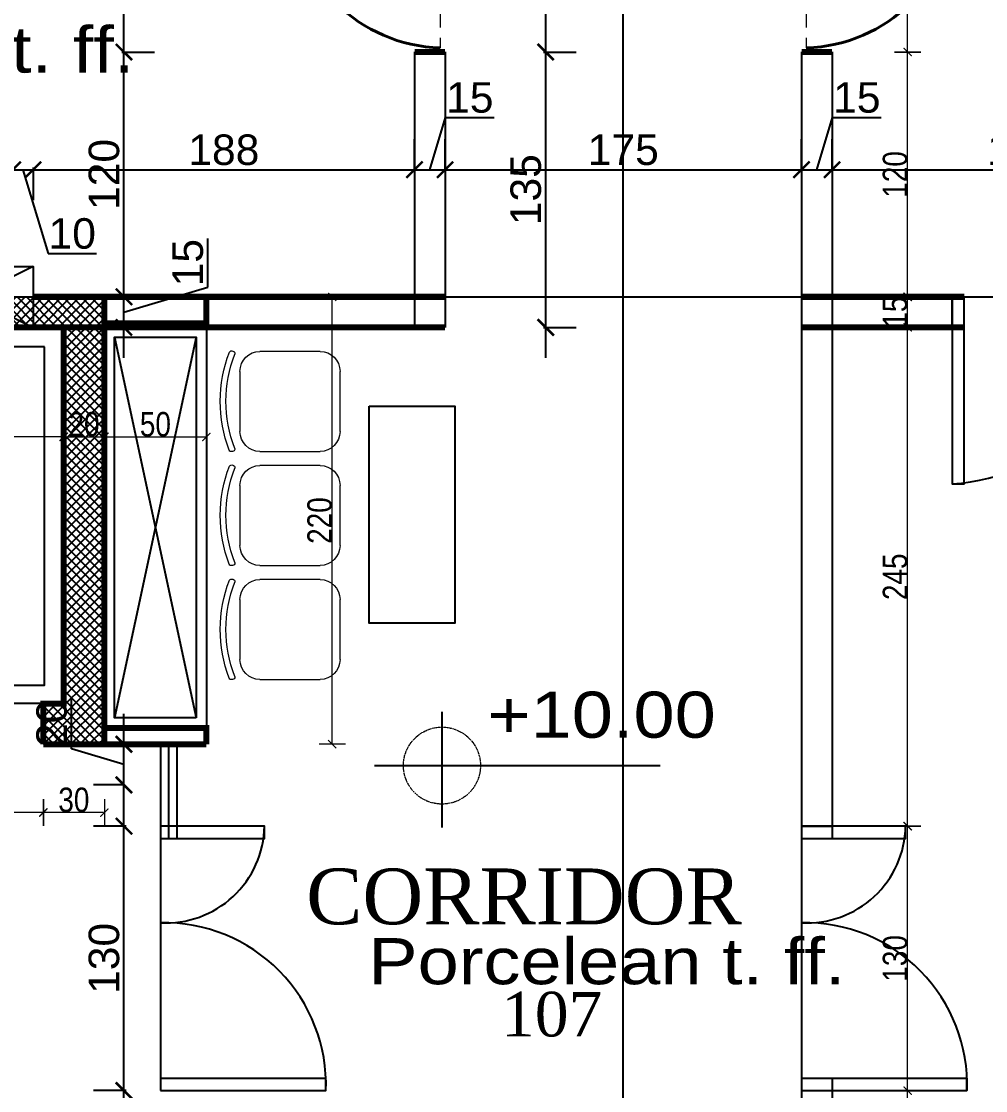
# Model space of a CAD drawing. Extents: x 250879 to 348495, y -51522 to -9360.
# Drawn here: x 280070 to 280544, y -21883 to -21357 of the extents above; entities that cross this region are included whole.
import ezdxf

# ---------------------------------------------------------------- set-up
doc = ezdxf.new("R2010")
doc.units = 0
doc.linetypes.add('CENTER', pattern=[50.8, 31.75, -6.35, 6.35, -6.35])
doc.linetypes.add('CENTER2', pattern=[1.125, 0.75, -0.125, 0.125, -0.125])
doc.layers.get('0').update_dxf_attribs({"linetype": 'CONTINUOUS'})
doc.layers.get('DEFPOINTS').update_dxf_attribs({"color": 9, "linetype": 'CONTINUOUS'})
for name, color, linetype, lineweight in [('A-Axis', 1, 'CENTER', 9), ('A-text finishing', 6, 'CONTINUOUS', 13), ('AXIS CIRCLE', 10, 'CENTER2', 20), ('dimention', 151, 'CONTINUOUS', 13), ('SECTION-ar', 131, 'CONTINUOUS', 40)]:
    doc.layers.add(name, color=color, linetype=linetype, lineweight=lineweight)
for name, color, linetype in [('AXIS', 1, 'CONTINUOUS'), ('COLUMN', 5, 'CONTINUOUS'), ('FURNITURE', 4, 'CONTINUOUS'), ('TEXT', 3, 'CONTINUOUS'), ('WALL', 7, 'CONTINUOUS'), ('WALL1', 2, 'CONTINUOUS')]:
    doc.layers.add(name, color=color, linetype=linetype)
doc.styles.add('ARIAL', font='BOD_CR.TTF', dxfattribs={"width": 1.2})
doc.styles.get("Standard").update_dxf_attribs({"font": 'sanss___.ttf', "height": 15})
doc.styles.add('style2', font='romantic.ttf', dxfattribs={"height": 50})
doc.styles.add('yon', font='ARIALN.TTF')
doc.dimstyles.new('CM', dxfattribs={"dimscale": 0, "dimtxt": 12, "dimasz": 0.4, "dimexe": 50, "dimexo": 1000, "dimgap": 0.03, "dimtad": 1, "dimdec": 0, "dimzin": 0, "dimdsep": 46, "dimtxsty": 'yon', "dimblk": 'Ar thick3', "dimcen": 3, "dimdle": 8, "dimse1": 1, "dimse2": 1, "dimclrd": 8, "dimclre": 8, "dimclrt": 30, "dimadec": 0, "dimazin": 0, "dimtfac": 1, "dimtdec": 0, "dimtix": 1, "dimtmove": 1, "dimatfit": 3, "dimfxl": 50, "dimtolj": 1, "dimtzin": 0, "dimlwd": 9, "dimarcsym": 0})
doc.dimstyles.new('STANDARD$0', dxfattribs={"dimscale": 0, "dimtxt": 12, "dimasz": 8, "dimexe": 15, "dimexo": 0.0625, "dimgap": 2, "dimtad": 1, "dimdec": 0, "dimzin": 0, "dimdsep": 46, "dimtxsty": 'Standard', "dimblk1": 'ARCHTICK', "dimblk2": 'ARCHTICK', "dimsah": 1, "dimcen": 0.09, "dimdle": 15, "dimclrd": 3, "dimclre": 3, "dimclrt": 3, "dimazin": 0, "dimtfac": 1, "dimtdec": 0, "dimtofl": 0, "dimtmove": 1, "dimatfit": 3, "dimldrblk": 'ARCHTICK', "dimfxl": 1.0455, "dimfxlon": 1, "dimtolj": 1, "dimtzin": 0, "dimarcsym": 0})

# ---------------------------------------------------------------- blocks, each defined once
blk = doc.blocks.new('D95')
at = {"layer": 'A-Axis'}
blk.add_line((307625.71, -30976.98), (307530.71, -30976.98), dxfattribs=at)
at = {"layer": 'SECTION-ar', "ltscale": 20}
blk.add_lwpolyline([(307625.71, -30976.98), (307620.71, -30976.98), (307620.71, -30884.88), (307625.71, -30884.88)], close=True, dxfattribs=at)
blk.add_arc((307625.64, -30979.72), 94.97, 92.97547, 178.34595, dxfattribs=at)
blk = doc.blocks.new('_ARCHTICK')
at = {"color": 0, "linetype": 'ByBlock', "const_width": 0.15}
blk.add_lwpolyline([(-0.5, -0.5), (0.5, 0.5)], dxfattribs=at)
blk = doc.blocks.new('*D296')
at = {"layer": 'DEFPOINTS', "color": 0, "linetype": 'Continuous', "transparency": 16777216}
for p in [(280119.99, -21883.3), (280137.91, -21883.3), (280113.74, -21995.16)]:
    blk.add_point(p, dxfattribs=at)
at = {"layer": 'WALL', "color": 3, "linetype": 'Continuous', "lineweight": -2, "transparency": 16777216}
for p, q in [((280119.99, -22010.16), (280119.99, -21868.3)), ((280121.03, -21883.3), (280104.99, -21883.3)), ((280118.94, -21995.16), (280134.99, -21995.16))]:
    blk.add_line(p, q, dxfattribs=at)
at = {"layer": 'WALL', "color": 3, "linetype": 'Continuous', "lineweight": -2, "transparency": 16777216, "xscale": 8, "yscale": 8, "zscale": 8}
for p, rotation in [((280119.99, -21883.3), 90), ((280119.99, -21995.16), 270)]:
    blk.add_blockref('_ARCHTICK', p, dxfattribs=dict(at, rotation=rotation))
at = {"layer": 'WALL', "color": 3, "linetype": 'Continuous', "transparency": 16777216, "insert": (280110.49, -21939.23), "char_height": 15, "attachment_point": 5, "rotation": 90}
blk.add_mtext('\\A1;112', dxfattribs=at)
blk = doc.blocks.new('*D297')
at = {"layer": 'DEFPOINTS', "color": 0, "linetype": 'Continuous', "transparency": 16777216}
for p in [(280119.99, -21753.21), (280137.91, -21753.21), (280137.91, -21883.3)]:
    blk.add_point(p, dxfattribs=at)
at = {"layer": 'WALL', "color": 3, "linetype": 'Continuous', "lineweight": -2, "transparency": 16777216}
for p, q in [((280119.99, -21898.3), (280119.99, -21738.21)), ((280121.03, -21753.21), (280104.99, -21753.21)), ((280121.03, -21883.3), (280104.99, -21883.3))]:
    blk.add_line(p, q, dxfattribs=at)
at = {"layer": 'WALL', "color": 3, "linetype": 'Continuous', "lineweight": -2, "transparency": 16777216, "xscale": 8, "yscale": 8, "zscale": 8}
for p, rotation in [((280119.99, -21753.21), 90), ((280119.99, -21883.3), 270)]:
    blk.add_blockref('_ARCHTICK', p, dxfattribs=dict(at, rotation=rotation))
at = {"layer": 'WALL', "color": 3, "linetype": 'Continuous', "transparency": 16777216, "insert": (280110.25, -21818.25), "char_height": 15, "attachment_point": 5, "rotation": 90}
blk.add_mtext('\\A1;130', dxfattribs=at)
blk = doc.blocks.new('*D298')
at = {"layer": 'DEFPOINTS', "color": 0, "linetype": 'Continuous', "transparency": 16777216}
for p in [(280119.99, -21712.92), (280120.34, -21712.92), (280120.34, -21732.92)]:
    blk.add_point(p, dxfattribs=at)
at = {"layer": 'WALL', "color": 3, "linetype": 'Continuous', "lineweight": -2, "transparency": 16777216}
for p, q in [((280094.26, -21715.2), (280094.26, -21690)), ((280119.99, -21747.92), (280119.99, -21697.92)), ((280119.99, -21722.92), (280094.26, -21715.2)), ((280120.27, -21712.92), (280104.99, -21712.92)), ((280120.27, -21732.92), (280104.99, -21732.92))]:
    blk.add_line(p, q, dxfattribs=at)
at = {"layer": 'WALL', "color": 3, "linetype": 'Continuous', "lineweight": -2, "transparency": 16777216, "xscale": 8, "yscale": 8, "zscale": 8}
for p, rotation in [((280119.99, -21712.92), 90), ((280119.99, -21732.92), 270)]:
    blk.add_blockref('_ARCHTICK', p, dxfattribs=dict(at, rotation=rotation))
at = {"layer": 'WALL', "color": 3, "linetype": 'Continuous', "transparency": 16777216, "insert": (280084.54, -21702.6), "char_height": 15, "attachment_point": 5, "rotation": 90}
blk.add_mtext('\\A1;20', dxfattribs=at)
blk = doc.blocks.new('*D299')
at = {"layer": 'DEFPOINTS', "color": 0, "linetype": 'Continuous', "transparency": 16777216}
for p in [(280104.71, -21492.83), (280119.99, -21492.83), (280104.71, -21507.83)]:
    blk.add_point(p, dxfattribs=at)
at = {"layer": 'WALL', "color": 3, "linetype": 'Continuous', "lineweight": -2, "transparency": 16777216}
for p, q in [((280161.17, -21487.98), (280161.17, -21464.06)), ((280119.99, -21522.83), (280119.99, -21477.83)), ((280119.99, -21500.33), (280161.17, -21487.98)), ((280118.94, -21492.83), (280134.99, -21492.83)), ((280118.94, -21507.83), (280134.99, -21507.83))]:
    blk.add_line(p, q, dxfattribs=at)
at = {"layer": 'WALL', "color": 3, "linetype": 'Continuous', "lineweight": -2, "transparency": 16777216, "xscale": 8, "yscale": 8, "zscale": 8}
for p, rotation in [((280119.99, -21492.83), 90), ((280119.99, -21507.83), 270)]:
    blk.add_blockref('_ARCHTICK', p, dxfattribs=dict(at, rotation=rotation))
at = {"layer": 'WALL', "color": 3, "linetype": 'Continuous', "transparency": 16777216, "insert": (280151.44, -21476.02), "char_height": 15, "attachment_point": 5, "rotation": 90}
blk.add_mtext('\\A1;15', dxfattribs=at)
blk = doc.blocks.new('*D300')
at = {"layer": 'DEFPOINTS', "color": 0, "linetype": 'Continuous', "transparency": 16777216}
for p in [(280075.32, -21372.37), (280119.99, -21372.37), (280104.71, -21492.83)]:
    blk.add_point(p, dxfattribs=at)
at = {"layer": 'WALL', "color": 3, "linetype": 'Continuous', "lineweight": -2, "transparency": 16777216}
for p, q in [((280119.99, -21507.83), (280119.99, -21357.37)), ((280118.94, -21372.37), (280134.99, -21372.37)), ((280118.94, -21492.83), (280134.99, -21492.83))]:
    blk.add_line(p, q, dxfattribs=at)
at = {"layer": 'WALL', "color": 3, "linetype": 'Continuous', "lineweight": -2, "transparency": 16777216, "xscale": 8, "yscale": 8, "zscale": 8}
for p, rotation in [((280119.99, -21372.37), 90), ((280119.99, -21492.83), 270)]:
    blk.add_blockref('_ARCHTICK', p, dxfattribs=dict(at, rotation=rotation))
at = {"layer": 'WALL', "color": 3, "linetype": 'Continuous', "transparency": 16777216, "insert": (280110.26, -21432.6), "char_height": 15, "attachment_point": 5, "rotation": 90}
blk.add_mtext('\\A1;120', dxfattribs=at)
blk = doc.blocks.new('*D301')
at = {"layer": 'DEFPOINTS', "color": 0, "linetype": 'Continuous', "transparency": 16777216}
for p in [(280075.32, -21292.37), (280119.99, -21292.37), (280075.32, -21372.37)]:
    blk.add_point(p, dxfattribs=at)
at = {"layer": 'WALL', "color": 3, "linetype": 'Continuous', "lineweight": -2, "transparency": 16777216}
for p, q in [((280119.99, -21249.85), (280119.99, -21292.37)), ((280119.99, -21387.37), (280119.99, -21277.37)), ((280118.94, -21292.37), (280134.99, -21292.37)), ((280118.94, -21372.37), (280134.99, -21372.37))]:
    blk.add_line(p, q, dxfattribs=at)
at = {"layer": 'WALL', "color": 3, "linetype": 'Continuous', "lineweight": -2, "transparency": 16777216, "xscale": 8, "yscale": 8, "zscale": 8}
for p, rotation in [((280119.99, -21292.37), 90), ((280119.99, -21372.37), 270)]:
    blk.add_blockref('_ARCHTICK', p, dxfattribs=dict(at, rotation=rotation))
at = {"layer": 'WALL', "color": 3, "linetype": 'Continuous', "transparency": 16777216, "insert": (280110.26, -21262.41), "char_height": 15, "attachment_point": 5, "rotation": 90}
blk.add_mtext('\\A1;80', dxfattribs=at)
blk = doc.blocks.new('*D337')
at = {"layer": 'DEFPOINTS', "color": 0, "linetype": 'Continuous', "transparency": 16777216}
for p in [(279788.68, -21413.88), (280065.32, -21422.81), (280065.32, -21430.27)]:
    blk.add_point(p, dxfattribs=at)
at = {"layer": 'WALL', "color": 3, "linetype": 'Continuous', "lineweight": -2, "transparency": 16777216}
for p, q in [((279773.68, -21430.27), (280080.32, -21430.27)), ((279788.68, -21429.23), (279788.68, -21445.27)), ((280065.32, -21429.23), (280065.32, -21445.27))]:
    blk.add_line(p, q, dxfattribs=at)
at = {"layer": 'WALL', "color": 3, "linetype": 'Continuous', "lineweight": -2, "transparency": 16777216, "xscale": 8, "yscale": 8, "zscale": 8, "rotation": 180}
blk.add_blockref('_ARCHTICK', (279788.68, -21430.27), dxfattribs=at)
at = {"layer": 'WALL', "color": 3, "linetype": 'Continuous', "lineweight": -2, "transparency": 16777216, "xscale": 8, "yscale": 8, "zscale": 8}
blk.add_blockref('_ARCHTICK', (280065.32, -21430.27), dxfattribs=at)
at = {"layer": 'WALL', "color": 3, "linetype": 'Continuous', "transparency": 16777216, "insert": (279927, -21420.77), "char_height": 15, "attachment_point": 5}
blk.add_mtext('\\A1;277', dxfattribs=at)
blk = doc.blocks.new('*D338')
at = {"layer": 'DEFPOINTS', "color": 0, "linetype": 'Continuous', "transparency": 16777216}
for p in [(280065.32, -21422.81), (280075.32, -21422.81), (280075.32, -21430.27)]:
    blk.add_point(p, dxfattribs=at)
at = {"layer": 'WALL', "color": 3, "linetype": 'Continuous', "lineweight": -2, "transparency": 16777216}
for p, q in [((280050.32, -21430.27), (280090.32, -21430.27)), ((280065.32, -21429.23), (280065.32, -21445.27)), ((280070.32, -21430.27), (280082.68, -21471.45)), ((280075.32, -21429.23), (280075.32, -21445.27)), ((280082.68, -21471.45), (280106.45, -21471.45))]:
    blk.add_line(p, q, dxfattribs=at)
at = {"layer": 'WALL', "color": 3, "linetype": 'Continuous', "lineweight": -2, "transparency": 16777216, "xscale": 8, "yscale": 8, "zscale": 8, "rotation": 180}
blk.add_blockref('_ARCHTICK', (280065.32, -21430.27), dxfattribs=at)
at = {"layer": 'WALL', "color": 3, "linetype": 'Continuous', "lineweight": -2, "transparency": 16777216, "xscale": 8, "yscale": 8, "zscale": 8}
blk.add_blockref('_ARCHTICK', (280075.32, -21430.27), dxfattribs=at)
at = {"layer": 'WALL', "color": 3, "linetype": 'Continuous', "transparency": 16777216, "insert": (280094.57, -21461.73), "char_height": 15, "attachment_point": 5}
blk.add_mtext('\\A1;10', dxfattribs=at)
blk = doc.blocks.new('*D339')
at = {"layer": 'DEFPOINTS', "color": 0, "linetype": 'Continuous', "transparency": 16777216}
for p in [(280075.32, -21422.81), (280262.85, -21430.27), (280262.85, -21457.3)]:
    blk.add_point(p, dxfattribs=at)
at = {"layer": 'WALL', "color": 3, "linetype": 'Continuous', "lineweight": -2, "transparency": 16777216}
for p, q in [((280262.85, -21431.32), (280262.85, -21415.27)), ((280060.32, -21430.27), (280277.85, -21430.27)), ((280075.32, -21429.23), (280075.32, -21445.27))]:
    blk.add_line(p, q, dxfattribs=at)
at = {"layer": 'WALL', "color": 3, "linetype": 'Continuous', "lineweight": -2, "transparency": 16777216, "xscale": 8, "yscale": 8, "zscale": 8, "rotation": 180}
blk.add_blockref('_ARCHTICK', (280075.32, -21430.27), dxfattribs=at)
at = {"layer": 'WALL', "color": 3, "linetype": 'Continuous', "lineweight": -2, "transparency": 16777216, "xscale": 8, "yscale": 8, "zscale": 8}
blk.add_blockref('_ARCHTICK', (280262.85, -21430.27), dxfattribs=at)
at = {"layer": 'WALL', "color": 3, "linetype": 'Continuous', "transparency": 16777216, "insert": (280169.09, -21420.55), "char_height": 15, "attachment_point": 5}
blk.add_mtext('\\A1;188', dxfattribs=at)
blk = doc.blocks.new('*D340')
at = {"layer": 'DEFPOINTS', "color": 0, "linetype": 'Continuous', "transparency": 16777216}
for p in [(280277.85, -21430.27), (280262.85, -21457.3), (280277.85, -21457.3)]:
    blk.add_point(p, dxfattribs=at)
at = {"layer": 'WALL', "color": 3, "linetype": 'Continuous', "lineweight": -2, "transparency": 16777216}
for p, q in [((280270.35, -21430.27), (280278.07, -21404.55)), ((280278.07, -21404.55), (280301.98, -21404.55)), ((280262.85, -21431.32), (280262.85, -21415.27)), ((280277.85, -21431.32), (280277.85, -21415.27)), ((280247.85, -21430.27), (280292.85, -21430.27))]:
    blk.add_line(p, q, dxfattribs=at)
at = {"layer": 'WALL', "color": 3, "linetype": 'Continuous', "lineweight": -2, "transparency": 16777216, "xscale": 8, "yscale": 8, "zscale": 8, "rotation": 180}
blk.add_blockref('_ARCHTICK', (280262.85, -21430.27), dxfattribs=at)
at = {"layer": 'WALL', "color": 3, "linetype": 'Continuous', "lineweight": -2, "transparency": 16777216, "xscale": 8, "yscale": 8, "zscale": 8}
blk.add_blockref('_ARCHTICK', (280277.85, -21430.27), dxfattribs=at)
at = {"layer": 'WALL', "color": 3, "linetype": 'Continuous', "transparency": 16777216, "insert": (280290.02, -21394.82), "char_height": 15, "attachment_point": 5}
blk.add_mtext('\\A1;15', dxfattribs=at)
blk = doc.blocks.new('*D341')
at = {"layer": 'DEFPOINTS', "color": 0, "linetype": 'Continuous', "transparency": 16777216}
for p in [(280453.12, -21430.27), (280453.12, -21441.11), (280277.85, -21457.3)]:
    blk.add_point(p, dxfattribs=at)
at = {"layer": 'WALL', "color": 3, "linetype": 'Continuous', "lineweight": -2, "transparency": 16777216}
for p, q in [((280277.85, -21431.32), (280277.85, -21415.27)), ((280453.12, -21431.32), (280453.12, -21415.27)), ((280262.85, -21430.27), (280468.12, -21430.27))]:
    blk.add_line(p, q, dxfattribs=at)
at = {"layer": 'WALL', "color": 3, "linetype": 'Continuous', "lineweight": -2, "transparency": 16777216, "xscale": 8, "yscale": 8, "zscale": 8, "rotation": 180}
blk.add_blockref('_ARCHTICK', (280277.85, -21430.27), dxfattribs=at)
at = {"layer": 'WALL', "color": 3, "linetype": 'Continuous', "lineweight": -2, "transparency": 16777216, "xscale": 8, "yscale": 8, "zscale": 8}
blk.add_blockref('_ARCHTICK', (280453.12, -21430.27), dxfattribs=at)
at = {"layer": 'WALL', "color": 3, "linetype": 'Continuous', "transparency": 16777216, "insert": (280365.48, -21420.55), "char_height": 15, "attachment_point": 5}
blk.add_mtext('\\A1;175', dxfattribs=at)
blk = doc.blocks.new('*D342')
at = {"layer": 'DEFPOINTS', "color": 0, "linetype": 'Continuous', "transparency": 16777216}
for p in [(280468.12, -21430.27), (280453.12, -21441.11), (280468.12, -21450.97)]:
    blk.add_point(p, dxfattribs=at)
at = {"layer": 'WALL', "color": 3, "linetype": 'Continuous', "lineweight": -2, "transparency": 16777216}
for p, q in [((280460.62, -21430.27), (280468.34, -21404.55)), ((280468.34, -21404.55), (280492.26, -21404.55)), ((280453.12, -21431.32), (280453.12, -21415.27)), ((280468.12, -21431.32), (280468.12, -21415.27)), ((280438.12, -21430.27), (280483.12, -21430.27))]:
    blk.add_line(p, q, dxfattribs=at)
at = {"layer": 'WALL', "color": 3, "linetype": 'Continuous', "lineweight": -2, "transparency": 16777216, "xscale": 8, "yscale": 8, "zscale": 8, "rotation": 180}
blk.add_blockref('_ARCHTICK', (280453.12, -21430.27), dxfattribs=at)
at = {"layer": 'WALL', "color": 3, "linetype": 'Continuous', "lineweight": -2, "transparency": 16777216, "xscale": 8, "yscale": 8, "zscale": 8}
blk.add_blockref('_ARCHTICK', (280468.12, -21430.27), dxfattribs=at)
at = {"layer": 'WALL', "color": 3, "linetype": 'Continuous', "transparency": 16777216, "insert": (280480.3, -21394.82), "char_height": 15, "attachment_point": 5}
blk.add_mtext('\\A1;15', dxfattribs=at)
blk = doc.blocks.new('*D343')
at = {"layer": 'DEFPOINTS', "color": 0, "linetype": 'Continuous', "transparency": 16777216}
for p in [(280655.64, -21425.1), (280655.64, -21430.27), (280468.12, -21450.97)]:
    blk.add_point(p, dxfattribs=at)
at = {"layer": 'WALL', "color": 3, "linetype": 'Continuous', "lineweight": -2, "transparency": 16777216}
for p, q in [((280468.12, -21431.32), (280468.12, -21415.27)), ((280453.12, -21430.27), (280670.64, -21430.27)), ((280655.64, -21429.23), (280655.64, -21445.27))]:
    blk.add_line(p, q, dxfattribs=at)
at = {"layer": 'WALL', "color": 3, "linetype": 'Continuous', "lineweight": -2, "transparency": 16777216, "xscale": 8, "yscale": 8, "zscale": 8, "rotation": 180}
blk.add_blockref('_ARCHTICK', (280468.12, -21430.27), dxfattribs=at)
at = {"layer": 'WALL', "color": 3, "linetype": 'Continuous', "lineweight": -2, "transparency": 16777216, "xscale": 8, "yscale": 8, "zscale": 8}
blk.add_blockref('_ARCHTICK', (280655.64, -21430.27), dxfattribs=at)
at = {"layer": 'WALL', "color": 3, "linetype": 'Continuous', "transparency": 16777216, "insert": (280561.88, -21420.55), "char_height": 15, "attachment_point": 5}
blk.add_mtext('\\A1;188', dxfattribs=at)
blk = doc.blocks.new('*D368')
at = {"layer": 'DEFPOINTS', "color": 0, "linetype": 'Continuous', "transparency": 16777216}
for p in [(280277.85, -21372.37), (280327.35, -21372.37), (280277.85, -21507.83)]:
    blk.add_point(p, dxfattribs=at)
at = {"layer": 'WALL', "color": 3, "linetype": 'Continuous', "lineweight": -2, "transparency": 16777216}
for p, q in [((280327.35, -21522.83), (280327.35, -21357.37)), ((280326.3, -21372.37), (280342.35, -21372.37)), ((280326.3, -21507.83), (280342.35, -21507.83))]:
    blk.add_line(p, q, dxfattribs=at)
at = {"layer": 'WALL', "color": 3, "linetype": 'Continuous', "lineweight": -2, "transparency": 16777216, "xscale": 8, "yscale": 8, "zscale": 8}
for p, rotation in [((280327.35, -21372.37), 90), ((280327.35, -21507.83), 270)]:
    blk.add_blockref('_ARCHTICK', p, dxfattribs=dict(at, rotation=rotation))
at = {"layer": 'WALL', "color": 3, "linetype": 'Continuous', "transparency": 16777216, "insert": (280317.61, -21440.1), "char_height": 15, "attachment_point": 5, "rotation": 90}
blk.add_mtext('\\A1;135', dxfattribs=at)
blk = doc.blocks.new('*D369')
at = {"layer": 'DEFPOINTS', "color": 0, "linetype": 'Continuous', "transparency": 16777216}
for p in [(280277.85, -21292.37), (280327.35, -21292.37), (280277.85, -21372.37)]:
    blk.add_point(p, dxfattribs=at)
at = {"layer": 'WALL', "color": 3, "linetype": 'Continuous', "lineweight": -2, "transparency": 16777216}
for p, q in [((280327.35, -21387.37), (280327.35, -21277.37)), ((280326.3, -21292.37), (280342.35, -21292.37)), ((280326.3, -21372.37), (280342.35, -21372.37))]:
    blk.add_line(p, q, dxfattribs=at)
at = {"layer": 'WALL', "color": 3, "linetype": 'Continuous', "lineweight": -2, "transparency": 16777216, "xscale": 8, "yscale": 8, "zscale": 8}
for p, rotation in [((280327.35, -21292.37), 90), ((280327.35, -21372.37), 270)]:
    blk.add_blockref('_ARCHTICK', p, dxfattribs=dict(at, rotation=rotation))
at = {"layer": 'WALL', "color": 3, "linetype": 'Continuous', "transparency": 16777216, "insert": (280317.62, -21332.37), "char_height": 15, "attachment_point": 5, "rotation": 90}
blk.add_mtext('\\A1;80', dxfattribs=at)
blk = doc.blocks.new('Ar thick3')
at = {"layer": 'dimention'}
blk.add_line((0, 16.2), (0, -16.2), dxfattribs=at)
at = {"layer": 'dimention', "const_width": 1.5}
blk.add_lwpolyline([(-5, -5.1), (5, 4.9)], dxfattribs=at)
blk = doc.blocks.new('*D1332')
at = {"layer": 'DEFPOINTS', "color": 0, "linetype": 'Continuous', "transparency": 16777216}
for p in [(280468.12, -21883.3), (280505.29, -21883.3), (280505.29, -22292.83)]:
    blk.add_point(p, dxfattribs=at)
at = {"layer": 'WALL', "color": 8, "linetype": 'Continuous', "lineweight": 9, "transparency": 16777216}
blk.add_line((280505.29, -22292.43), (280505.29, -21883.7), dxfattribs=at)
at = {"layer": 'WALL', "color": 8, "linetype": 'Continuous', "lineweight": 9, "transparency": 16777216, "xscale": 0.4, "yscale": 0.4, "zscale": 0.4}
for p, rotation in [((280505.29, -21883.3), 90), ((280505.29, -22292.83), 270)]:
    blk.add_blockref('Ar thick3', p, dxfattribs=dict(at, rotation=rotation))
at = {"layer": 'WALL', "color": 30, "linetype": 'Continuous', "transparency": 16777216, "insert": (280499.13, -22088.06), "char_height": 12, "attachment_point": 5, "rotation": 90, "style": 'yon'}
blk.add_mtext('\\A1;410', dxfattribs=at)
blk = doc.blocks.new('*D1333')
at = {"layer": 'DEFPOINTS', "color": 0, "linetype": 'Continuous', "transparency": 16777216}
for p in [(280468.12, -21753.21), (280505.29, -21753.21), (280468.12, -21883.3)]:
    blk.add_point(p, dxfattribs=at)
at = {"layer": 'WALL', "color": 8, "linetype": 'Continuous', "lineweight": 9, "transparency": 16777216}
blk.add_line((280505.29, -21882.9), (280505.29, -21753.61), dxfattribs=at)
at = {"layer": 'WALL', "color": 8, "linetype": 'Continuous', "lineweight": 9, "transparency": 16777216, "xscale": 0.4, "yscale": 0.4, "zscale": 0.4}
for p, rotation in [((280505.29, -21753.21), 90), ((280505.29, -21883.3), 270)]:
    blk.add_blockref('Ar thick3', p, dxfattribs=dict(at, rotation=rotation))
at = {"layer": 'WALL', "color": 30, "linetype": 'Continuous', "transparency": 16777216, "insert": (280499.13, -21818.25), "char_height": 12, "attachment_point": 5, "rotation": 90, "style": 'yon'}
blk.add_mtext('\\A1;130', dxfattribs=at)
blk = doc.blocks.new('*D1334')
at = {"layer": 'DEFPOINTS', "color": 0, "linetype": 'Continuous', "transparency": 16777216}
for p in [(280493.13, -21507.83), (280505.29, -21507.83), (280468.12, -21753.21)]:
    blk.add_point(p, dxfattribs=at)
at = {"layer": 'WALL', "color": 8, "linetype": 'Continuous', "lineweight": 9, "transparency": 16777216}
blk.add_line((280505.29, -21752.81), (280505.29, -21508.23), dxfattribs=at)
at = {"layer": 'WALL', "color": 8, "linetype": 'Continuous', "lineweight": 9, "transparency": 16777216, "xscale": 0.4, "yscale": 0.4, "zscale": 0.4}
for p, rotation in [((280505.29, -21507.83), 90), ((280505.29, -21753.21), 270)]:
    blk.add_blockref('Ar thick3', p, dxfattribs=dict(at, rotation=rotation))
at = {"layer": 'WALL', "color": 30, "linetype": 'Continuous', "transparency": 16777216, "insert": (280499.13, -21630.52), "char_height": 12, "attachment_point": 5, "rotation": 90, "style": 'yon'}
blk.add_mtext('\\A1;245', dxfattribs=at)
blk = doc.blocks.new('*D1335')
at = {"layer": 'DEFPOINTS', "color": 0, "linetype": 'Continuous', "transparency": 16777216}
for p in [(280500.49, -21492.83), (280505.29, -21492.83), (280493.13, -21507.83)]:
    blk.add_point(p, dxfattribs=at)
at = {"layer": 'WALL', "color": 8, "linetype": 'Continuous', "lineweight": 9, "transparency": 16777216}
blk.add_line((280505.29, -21507.43), (280505.29, -21493.23), dxfattribs=at)
at = {"layer": 'WALL', "color": 8, "linetype": 'Continuous', "lineweight": 9, "transparency": 16777216, "xscale": 0.4, "yscale": 0.4, "zscale": 0.4}
for p, rotation in [((280505.29, -21492.83), 90), ((280505.29, -21507.83), 270)]:
    blk.add_blockref('Ar thick3', p, dxfattribs=dict(at, rotation=rotation))
at = {"layer": 'WALL', "color": 30, "linetype": 'Continuous', "transparency": 16777216, "insert": (280499.13, -21500.33), "char_height": 12, "attachment_point": 5, "rotation": 90, "style": 'yon'}
blk.add_mtext('\\A1;15', dxfattribs=at)
blk = doc.blocks.new('*D1336')
at = {"layer": 'DEFPOINTS', "color": 0, "linetype": 'Continuous', "transparency": 16777216}
for p in [(280468.12, -21372.37), (280505.29, -21372.37), (280500.49, -21492.83)]:
    blk.add_point(p, dxfattribs=at)
at = {"layer": 'WALL', "color": 8, "linetype": 'Continuous', "lineweight": 9, "transparency": 16777216}
blk.add_line((280505.29, -21492.43), (280505.29, -21372.77), dxfattribs=at)
at = {"layer": 'WALL', "color": 8, "linetype": 'Continuous', "lineweight": 9, "transparency": 16777216, "xscale": 0.4, "yscale": 0.4, "zscale": 0.4}
for p, rotation in [((280505.29, -21372.37), 90), ((280505.29, -21492.83), 270)]:
    blk.add_blockref('Ar thick3', p, dxfattribs=dict(at, rotation=rotation))
at = {"layer": 'WALL', "color": 30, "linetype": 'Continuous', "transparency": 16777216, "insert": (280499.13, -21432.6), "char_height": 12, "attachment_point": 5, "rotation": 90, "style": 'yon'}
blk.add_mtext('\\A1;120', dxfattribs=at)
blk = doc.blocks.new('*D1337')
at = {"layer": 'DEFPOINTS', "color": 0, "linetype": 'Continuous', "transparency": 16777216}
for p in [(280468.12, -21292.37), (280505.29, -21292.37), (280468.12, -21372.37)]:
    blk.add_point(p, dxfattribs=at)
at = {"layer": 'WALL', "color": 8, "linetype": 'Continuous', "lineweight": 9, "transparency": 16777216}
blk.add_line((280505.29, -21371.97), (280505.29, -21292.77), dxfattribs=at)
at = {"layer": 'WALL', "color": 8, "linetype": 'Continuous', "lineweight": 9, "transparency": 16777216, "xscale": 0.4, "yscale": 0.4, "zscale": 0.4}
for p, rotation in [((280505.29, -21292.37), 90), ((280505.29, -21372.37), 270)]:
    blk.add_blockref('Ar thick3', p, dxfattribs=dict(at, rotation=rotation))
at = {"layer": 'WALL', "color": 30, "linetype": 'Continuous', "transparency": 16777216, "insert": (280499.13, -21332.37), "char_height": 12, "attachment_point": 5, "rotation": 90, "style": 'yon'}
blk.add_mtext('\\A1;80', dxfattribs=at)
blk = doc.blocks.new('COLUMN')
at = {"layer": 'AXIS'}
for p, q in [((236924.7, -9644.26), (236984.7, -9674.26)), ((236984.7, -9644.26), (236924.7, -9674.26))]:
    blk.add_line(p, q, dxfattribs=at)
at = {"layer": 'COLUMN'}
blk.add_lwpolyline([(236924.7, -9644.26), (236984.7, -9644.26), (236984.7, -9674.26), (236924.7, -9674.26)], close=True, dxfattribs=at)
blk = doc.blocks.new('*D1449')
at = {"layer": 'DEFPOINTS', "color": 0, "linetype": 'Continuous', "transparency": 16777216}
for p in [(297796.6, -10648.32), (298016.21, -10648.32), (297796.6, -10654.13)]:
    blk.add_point(p, dxfattribs=at)
at = {"layer": 'WALL', "color": 8, "linetype": 'Continuous', "lineweight": 9, "transparency": 16777216}
blk.add_line((298015.81, -10654.13), (297797, -10654.13), dxfattribs=at)
at = {"layer": 'WALL', "color": 8, "linetype": 'Continuous', "lineweight": 9, "transparency": 16777216, "xscale": 0.4, "yscale": 0.4, "zscale": 0.4, "rotation": 180}
blk.add_blockref('Ar thick3', (297796.6, -10654.13), dxfattribs=at)
at = {"layer": 'WALL', "color": 8, "linetype": 'Continuous', "lineweight": 9, "transparency": 16777216, "xscale": 0.4, "yscale": 0.4, "zscale": 0.4}
blk.add_blockref('Ar thick3', (298016.21, -10654.13), dxfattribs=at)
at = {"layer": 'WALL', "color": 30, "linetype": 'Continuous', "transparency": 16777216, "insert": (297906.41, -10647.97), "char_height": 12, "attachment_point": 5, "style": 'yon'}
blk.add_mtext('\\A1;220', dxfattribs=at)
blk = doc.blocks.new('*D1452')
at = {"layer": 'DEFPOINTS', "color": 0, "linetype": 'Continuous', "transparency": 16777216}
for p in [(298016.21, -10654.13), (298036.21, -10654.13), (298036.21, -10654.13)]:
    blk.add_point(p, dxfattribs=at)
at = {"layer": 'WALL', "color": 8, "linetype": 'Continuous', "lineweight": 9, "transparency": 16777216}
blk.add_line((298016.61, -10654.13), (298035.81, -10654.13), dxfattribs=at)
at = {"layer": 'WALL', "color": 8, "linetype": 'Continuous', "lineweight": 9, "transparency": 16777216, "xscale": 0.4, "yscale": 0.4, "zscale": 0.4, "rotation": 180}
blk.add_blockref('Ar thick3', (298016.21, -10654.13), dxfattribs=at)
at = {"layer": 'WALL', "color": 8, "linetype": 'Continuous', "lineweight": 9, "transparency": 16777216, "xscale": 0.4, "yscale": 0.4, "zscale": 0.4}
blk.add_blockref('Ar thick3', (298036.21, -10654.13), dxfattribs=at)
at = {"layer": 'WALL', "color": 30, "linetype": 'Continuous', "transparency": 16777216, "insert": (298026.21, -10647.97), "char_height": 12, "attachment_point": 5, "style": 'yon'}
blk.add_mtext('\\A1;20', dxfattribs=at)
blk = doc.blocks.new('*D1453')
at = {"layer": 'DEFPOINTS', "color": 0, "linetype": 'Continuous', "transparency": 16777216}
for p in [(298036.21, -10654.13), (298086.38, -10654.13), (298086.38, -10654.13)]:
    blk.add_point(p, dxfattribs=at)
at = {"layer": 'WALL', "color": 8, "linetype": 'Continuous', "lineweight": 9, "transparency": 16777216}
blk.add_line((298036.61, -10654.13), (298085.98, -10654.13), dxfattribs=at)
at = {"layer": 'WALL', "color": 8, "linetype": 'Continuous', "lineweight": 9, "transparency": 16777216, "xscale": 0.4, "yscale": 0.4, "zscale": 0.4, "rotation": 180}
blk.add_blockref('Ar thick3', (298036.21, -10654.13), dxfattribs=at)
at = {"layer": 'WALL', "color": 8, "linetype": 'Continuous', "lineweight": 9, "transparency": 16777216, "xscale": 0.4, "yscale": 0.4, "zscale": 0.4}
blk.add_blockref('Ar thick3', (298086.38, -10654.13), dxfattribs=at)
at = {"layer": 'WALL', "color": 30, "linetype": 'Continuous', "transparency": 16777216, "insert": (298061.3, -10647.97), "char_height": 12, "attachment_point": 5, "style": 'yon'}
blk.add_mtext('\\A1;50', dxfattribs=at)
blk = doc.blocks.new('*D1454')
at = {"layer": 'DEFPOINTS', "color": 0, "linetype": 'Continuous', "transparency": 16777216}
for p in [(298086.38, -10585.25), (298148.23, -10585.25), (298086.38, -10805.33)]:
    blk.add_point(p, dxfattribs=at)
at = {"layer": 'WALL', "color": 8, "linetype": 'Continuous', "lineweight": 9, "transparency": 16777216}
blk.add_line((298148.23, -10804.93), (298148.23, -10585.65), dxfattribs=at)
at = {"layer": 'WALL', "color": 8, "linetype": 'Continuous', "lineweight": 9, "transparency": 16777216, "xscale": 0.4, "yscale": 0.4, "zscale": 0.4}
for p, rotation in [((298148.23, -10585.25), 90), ((298148.23, -10805.33), 270)]:
    blk.add_blockref('Ar thick3', p, dxfattribs=dict(at, rotation=rotation))
at = {"layer": 'WALL', "color": 30, "linetype": 'Continuous', "transparency": 16777216, "insert": (298142.08, -10695.29), "char_height": 12, "attachment_point": 5, "rotation": 90, "style": 'yon'}
blk.add_mtext('\\A1;220', dxfattribs=at)
blk = doc.blocks.new('*D1442')
at = {"layer": 'DEFPOINTS', "color": 0, "linetype": 'Continuous', "transparency": 16777216}
for p in [(298006.21, -10805.33), (298036.21, -10805.33), (298006.21, -10838.9)]:
    blk.add_point(p, dxfattribs=at)
at = {"layer": 'WALL', "color": 8, "linetype": 'Continuous', "lineweight": 9, "transparency": 16777216}
blk.add_line((298035.81, -10838.9), (298006.61, -10838.9), dxfattribs=at)
at = {"layer": 'WALL', "color": 8, "linetype": 'Continuous', "lineweight": 9, "transparency": 16777216, "xscale": 0.4, "yscale": 0.4, "zscale": 0.4, "rotation": 180}
blk.add_blockref('Ar thick3', (298006.21, -10838.9), dxfattribs=at)
at = {"layer": 'WALL', "color": 8, "linetype": 'Continuous', "lineweight": 9, "transparency": 16777216, "xscale": 0.4, "yscale": 0.4, "zscale": 0.4}
blk.add_blockref('Ar thick3', (298036.21, -10838.9), dxfattribs=at)
at = {"layer": 'WALL', "color": 30, "linetype": 'Continuous', "transparency": 16777216, "insert": (298021.21, -10832.74), "char_height": 12, "attachment_point": 5, "style": 'yon'}
blk.add_mtext('\\A1;30', dxfattribs=at)
blk = doc.blocks.new('*D1443')
at = {"layer": 'DEFPOINTS', "color": 0, "linetype": 'Continuous', "transparency": 16777216}
for p in [(297891.17, -10805.33), (298006.21, -10805.33), (297891.17, -10838.9)]:
    blk.add_point(p, dxfattribs=at)
at = {"layer": 'WALL', "color": 8, "linetype": 'Continuous', "lineweight": 9, "transparency": 16777216}
blk.add_line((298005.81, -10838.9), (297891.57, -10838.9), dxfattribs=at)
at = {"layer": 'WALL', "color": 8, "linetype": 'Continuous', "lineweight": 9, "transparency": 16777216, "xscale": 0.4, "yscale": 0.4, "zscale": 0.4, "rotation": 180}
blk.add_blockref('Ar thick3', (297891.17, -10838.9), dxfattribs=at)
at = {"layer": 'WALL', "color": 8, "linetype": 'Continuous', "lineweight": 9, "transparency": 16777216, "xscale": 0.4, "yscale": 0.4, "zscale": 0.4}
blk.add_blockref('Ar thick3', (298006.21, -10838.9), dxfattribs=at)
at = {"layer": 'WALL', "color": 30, "linetype": 'Continuous', "transparency": 16777216, "insert": (297948.69, -10832.74), "char_height": 12, "attachment_point": 5, "style": 'yon'}
blk.add_mtext('\\A1;115', dxfattribs=at)
blk = doc.blocks.new('TAB-5')
at = {"layer": 'FURNITURE', "lineweight": 0}
for p, q in [((-538.6, 1187.7), (-238.6, 1187.7)), ((-638.6, 787.7), (-638.6, 1087.7)), ((-138.6, 1087.7), (-138.6, 787.7)), ((-238.6, 687.7), (-538.6, 687.7))]:
    blk.add_line(p, q, dxfattribs=at)
for centre, radius, start, end in [((-388.6, 605.2), 680.9, 69.0105, 111.16), ((-620.8, 1229.2), 20.1, 170.1283, 222.6471), ((-630.8, 1230.9), 10, 111.16, 170.1283), ((-388.6, 605.2), 652.1, 68.8948, 111.2243), ((-148.2, 1231.6), 10, 14.0419, 69.0105), ((-158, 1229.2), 20.1, 321.0795, 14.0419), ((-538.6, 1087.7), 100, 90, 180), ((-628.2, 1222.4), 10, 222.6471, 291.2243), ((-238.6, 1087.7), 100, 0, 90), ((-150.2, 1222.8), 10, 248.8948, 321.0795), ((-538.6, 787.7), 100, 180, 270), ((-238.6, 787.7), 100, 270, 0)]:
    blk.add_arc(centre, radius, start, end, dxfattribs=at)
blk = doc.blocks.new('LIFTG')
at = {"layer": 'AXIS'}
h = blk.add_hatch(dxfattribs=at)
h.set_pattern_fill('ANSI37', color=256, style=0)
h.set_pattern_definition([(45, (0, 7293.6753), (-2.24506403, 2.24506403), []), (135, (0, 7293.6753), (-2.24506403, -2.24506403), [])])
h.paths.add_polyline_path([(298036.21, -10599.99), (298036.21, -10585.25), (298001.17, -10585.25), (298001.17, -10600.25), (298016.21, -10600.25), (298016.21, -10785.33), (298036.21, -10785.33)])
h.paths.add_polyline_path([(298036.21, -10785.33), (298006.21, -10785.33), (298006.21, -10805.33), (298036.21, -10805.33)])
h.paths.add_polyline_path([(297941.17, -10585.25), (297775.93, -10585.25), (297775.93, -10600.25), (297941.17, -10600.25)])
h.paths.add_polyline_path([(297971.17, -10585.25), (297941.17, -10585.25), (297941.17, -10600.25)])
h.paths.add_polyline_path([(297971.17, -10585.25), (297941.17, -10600.25), (297971.17, -10600.25)], flags=17)
h.paths.add_polyline_path([(297971.17, -10585.25), (297971.17, -10600.25), (298001.17, -10600.25)])
h.paths.add_polyline_path([(298001.17, -10585.25), (297971.17, -10585.25), (298001.17, -10600.25)])
h.paths.add_polyline_path([(297796.52, -10600.25), (297776.11, -10600.25), (297776.11, -10785.33), (297796.52, -10785.33)])
h.paths.add_polyline_path([(297891.17, -10785.33), (297775.93, -10785.33), (297775.93, -10805.33), (297891.17, -10805.33)])
h.paths.add_polyline_path([(297775.93, -10785.33), (297680.23, -10785.33), (297680.23, -10805.33), (297775.93, -10805.33)])
h.paths.add_polyline_path([(297775.93, -10585.25), (297560.69, -10585.25), (297560.69, -10600.25), (297775.93, -10600.25)])
h.paths.add_polyline_path([(297555.69, -10600.25), (297535.69, -10600.25), (297535.69, -10785.33), (297555.69, -10785.33)])
h.paths.add_polyline_path([(297565.69, -10785.33), (297555.69, -10785.33), (297535.69, -10785.33), (297535.69, -10805.33), (297565.69, -10805.33)])
h.paths.add_polyline_path([(297796.96, -10591.75), (297825.65, -10591.75), (297825.65, -10614.7), (297796.96, -10614.7)], flags=9)
h.paths.add_polyline_path([(297535.58, -10638.85), (297555.81, -10638.85), (297555.81, -10657.1), (297535.58, -10657.1)], flags=9)
at = {"layer": 'FURNITURE'}
for p, q in [((298081.38, -10604.99), (298041.21, -10792.33)), ((298041.21, -10604.99), (298081.38, -10792.33)), ((298006.21, -10785.33), (297891.17, -10785.33))]:
    blk.add_line(p, q, dxfattribs=at)
for points in [[(298086.38, -10797.33), (298036.21, -10797.33), (298036.21, -10599.99), (298086.38, -10599.99)], [(298081.38, -10792.33), (298041.21, -10792.33), (298041.21, -10604.99), (298081.38, -10604.99)]]:
    blk.add_lwpolyline(points, close=True, dxfattribs=at)
at = {"layer": 'FURNITURE', "ltscale": 3}
blk.add_lwpolyline([(298006.82, -10609.75), (297831.09, -10609.75), (297831.09, -10776.2), (298006.82, -10776.2)], close=True, dxfattribs=at)
at = {"layer": 'WALL', "linetype": 'Continuous', "const_width": 3}
for points in [[(298001.17, -10585.25), (298036.21, -10585.25), (298036.21, -10805.33), (298006.21, -10805.33)], [(298036.21, -10598.25), (298086.38, -10598.25), (298086.38, -10585.25), (298036.21, -10585.25)], [(297555.69, -10600.25), (298016.21, -10600.25), (298016.21, -10785.33), (298006.21, -10785.33)], [(298006.21, -10785.33), (298006.21, -10805.33)], [(298016.21, -10785.33), (298006.21, -10785.33), (298006.21, -10805.33)], [(298036.21, -10805.33), (298086.38, -10805.33)]]:
    blk.add_lwpolyline(points, dxfattribs=at)
at = {"layer": 'WALL', "color": 6, "linetype": 'Continuous', "const_width": 3}
for points in [[(298078.38, -10598.25), (298036.21, -10598.25)], [(298086.38, -10805.33), (298086.38, -10797.33), (298036.21, -10797.33)], [(298078.38, -10805.33), (298036.21, -10805.33)]]:
    blk.add_lwpolyline(points, dxfattribs=at)
at = {"layer": 'WALL', "linetype": 'Continuous'}
blk.add_blockref('COLUMN', (61016.47, -926), dxfattribs=at)
dim = blk.add_linear_dim(base=(298148.23, -10585.25), p1=(298086.38, -10805.33), p2=(298086.38, -10585.25), angle=90, dimstyle='CM', override={"dimscale": 1}, dxfattribs=at)
dim.commit()
dim.dimension.update_dxf_attribs({"geometry": '*D1454', "text_midpoint": (298142.08, -10695.29)})
for base, p1, p2, picture, middle in [((297796.6, -10654.13), (298016.21, -10648.32), (297796.6, -10648.32), '*D1449', (297906.41, -10647.97)), ((298036.21, -10654.13), (298016.21, -10654.13), (298036.21, -10654.13), '*D1452', (298026.21, -10647.97)), ((298086.38, -10654.13), (298036.21, -10654.13), (298086.38, -10654.13), '*D1453', (298061.3, -10647.97)), ((297891.17, -10838.9), (298006.21, -10805.33), (297891.17, -10805.33), '*D1443', (297948.69, -10832.74)), ((298006.21, -10838.9), (298036.21, -10805.33), (298006.21, -10805.33), '*D1442', (298021.21, -10832.74))]:
    dim = blk.add_linear_dim(base=base, p1=p1, p2=p2, dimstyle='CM', override={"dimscale": 1}, dxfattribs=at)
    dim.commit()
    dim.dimension.update_dxf_attribs({"geometry": picture, "text_midpoint": middle})

msp = doc.modelspace()

# ---------------------------------------------------------------- linework, layer by layer
at = {"layer": 'AXIS'}
for p, q in [((280365.48411, -23496.32849), (280365.48411, -19845.49493)), ((279245.77609, -21492.83296), (281586.86527, -21492.83296)), ((280137.91046, -21759.20768), (280137.91046, -21877.29651)), ((280453.12045, -21759.20768), (280453.12045, -21877.29651))]:
    msp.add_line(p, q, dxfattribs=at)
at = {"layer": 'AXIS CIRCLE'}
msp.add_circle((280276.3402, -21723.40124), 18.93611, dxfattribs=at)
at = {"layer": 'FURNITURE'}
msp.add_line((280527.13168, -21492.83296), (280527.13168, -21584.79632), dxfattribs=at)
at = {"layer": 'FURNITURE', "flags": 128}
for points in [[(280527.13168, -21492.83296), (280527.13168, -21584.79632), (280533.13168, -21584.79632), (280533.13168, -21492.83296), (280527.13168, -21492.83296)], [(280137.91046, -21759.20768), (280189.09553, -21759.20768), (280189.09553, -21753.20768), (280137.91046, -21753.20768), (280137.91046, -21759.20768)], [(280453.12045, -21759.20768), (280504.30551, -21759.20768), (280504.30551, -21753.20768), (280453.12045, -21753.20768), (280453.12045, -21759.20768)], [(280137.91046, -21883.29651), (280219.22105, -21883.29651), (280219.22105, -21877.29651), (280137.91046, -21877.29651), (280137.91046, -21883.29651)], [(280453.12045, -21883.29651), (280534.43104, -21883.29651), (280534.43104, -21877.29651), (280453.12045, -21877.29651), (280453.12045, -21883.29651)]]:
    msp.add_lwpolyline(points, dxfattribs=at)
at = {"layer": 'FURNITURE', "ltscale": 3}
msp.add_lwpolyline([(280240.52808, -21546.6008), (280282.59216, -21546.6008), (280282.59216, -21653.40731), (280240.52808, -21653.40731)], close=True, dxfattribs=at)
at = {"layer": 'FURNITURE'}
for centre, radius, start, end in [((280521.59011, -21489.3521), 95.60496, 273.3229093, 357.9134644), ((280140.63742, -21752.3357), 48.46595, 266.7745158, 358.9691093), ((280455.84741, -21752.3357), 48.46595, 266.7745158, 358.9691093), ((280139.58043, -21880.46827), 79.76088, 357.9679191, 91.1997059), ((280454.79042, -21880.46827), 79.76088, 357.9679191, 91.1997059)]:
    msp.add_arc(centre, radius, start, end, dxfattribs=at)
at = {"layer": 'WALL', "ltscale": 3}
for p, q in [((280262.84777, -21372.36568), (280262.84777, -21507.83296)), ((280277.84777, -21372.36568), (280277.84777, -21507.83296)), ((280453.12045, -21372.36568), (280453.12045, -21759.20768)), ((280468.12045, -21372.36568), (280468.12045, -21759.20768)), ((280531.12661, -21492.83296), (280533.13168, -21492.83296)), ((280527.13168, -21507.83296), (280531.12661, -21507.83296)), ((280531.12661, -21507.83296), (280527.13168, -21507.83296)), ((280152.91046, -21753.20768), (280137.91046, -21753.20768)), ((280468.12045, -21753.20768), (280453.12045, -21753.20768)), ((280453.12045, -21877.29651), (280453.12045, -22307.83296)), ((280468.12045, -21877.29651), (280468.12045, -22307.83296))]:
    msp.add_line(p, q, dxfattribs=at)
at = {"layer": 'WALL', "linetype": 'Continuous'}
for p, q in [((280276.3402, -21696.91624), (280276.3402, -21753.85713)), ((280137.91046, -21712.91526), (280137.91046, -21759.20768)), ((280141.91046, -21712.91526), (280141.91046, -21759.20768)), ((280145.91046, -21712.91526), (280145.91046, -21759.20768)), ((280243.24274, -21723.40124), (280383.60054, -21723.40124)), ((280453.12045, -21753.20768), (280468.12045, -21753.20768)), ((280141.91046, -21800.74143), (280141.91046, -21800.78493)), ((280145.91046, -21800.51395), (280145.91046, -21800.95897)), ((280457.12045, -21800.74143), (280457.12045, -21800.78493)), ((280461.12045, -21800.51395), (280461.12045, -21800.95897))]:
    msp.add_line(p, q, dxfattribs=at)
at = {"layer": 'WALL', "linetype": 'Continuous', "const_width": 3}
for points in [[(280277.84777, -21372.36568), (280262.84777, -21372.36568)], [(280277.84777, -21372.36568), (280262.84777, -21372.36568)], [(280275.53354, -21372.36568), (280265.53354, -21372.36568)], [(280453.12045, -21372.36568), (280468.12045, -21372.36568)], [(280455.43467, -21372.36568), (280465.43467, -21372.36568)], [(280075.32464, -21492.83296), (280277.84777, -21492.83296)], [(280453.12045, -21492.83296), (280533.13168, -21492.83296)], [(280075.32464, -21507.83296), (280277.84777, -21507.83296)], [(280453.12045, -21507.83296), (280533.13168, -21507.83296)]]:
    msp.add_lwpolyline(points, dxfattribs=at)
at = {"layer": 'WALL', "linetype": 'Continuous', "ltscale": 3}
msp.add_lwpolyline([(280531.12661, -21507.83296), (280527.13168, -21507.83296), (280527.13168, -21492.83296), (280531.12661, -21492.83296)], dxfattribs=at)
at = {"layer": 'WALL1', "linetype": 'ByBlock', "ltscale": 3}
msp.add_line((280527.13168, -21507.83296), (280527.13168, -21492.83296), dxfattribs=at)

# ---------------------------------------------------------------- block references
at = {"layer": 'FURNITURE', "xscale": -0.0984375003608875, "yscale": 0.09843750041909516, "zscale": 0.09843750000000001, "rotation": 90}
for p in [(280293.92535, -21582.5115), (280293.92535, -21638.6118), (280293.92535, -21694.7121)]:
    msp.add_blockref('TAB-5', p, dxfattribs=at)
at = {"layer": 'WALL', "linetype": 'Continuous', "yscale": 0.8000000000029104}
for p, xscale, zscale, rotation in [((255493.94738, -267394.87788), 0.8000000000029104, 0.8000000000029104, 90), ((305237.02083, -267394.87788), -0.8000000000029104, 0.8, 270)]:
    msp.add_blockref('D95', p, dxfattribs=dict(at, xscale=xscale, zscale=zscale, rotation=rotation))
at = {"layer": 'WALL', "linetype": 'Continuous'}
msp.add_blockref('LIFTG', (-17925.84517, -10907.58116), dxfattribs=at)

# ---------------------------------------------------------------- texts
at = {"layer": 'A-text finishing', "style": 'ARIAL', "width": 1.2}
for s, p in [('Cerramic t. ff.', (279906.79206, -21382.52692)), ('+10.00', (280298.6413, -21709.70806)), ('Porcelean t. ff.', (280240.08042, -21830.96623))]:
    msp.add_text(s, height=22.68, dxfattribs=at).set_placement(p)
at = {"layer": 'TEXT', "style": 'style2'}
for s, insert, char_height, width, attachment_point in [('CORRIDOR', (280423.74766, -21801.85944), 27.44, 455.7181, 9), ('107', (280355.16097, -21834.71495), 21.952, 364.57448, 3)]:
    msp.add_mtext(s, dxfattribs=dict(at, insert=insert, char_height=char_height, width=width, attachment_point=attachment_point))

# ---------------------------------------------------------------- dimensions: what is measured, and where the dimension line sits
at = {"layer": 'WALL', "linetype": 'Continuous'}
dim = msp.add_linear_dim(base=(280119.98946, -21292.36568), p1=(280075.32464, -21372.36568), p2=(280075.32464, -21292.36568), angle=90, dimstyle='STANDARD$0', override={"dimscale": 1}, dxfattribs=at)
dim.commit()
dim.dimension.update_dxf_attribs({"geometry": '*D301', "text_midpoint": (280103.58632, -21262.40588), "dimtype": 160})
for base, p1, p2, dimstyle, picture, middle in [((280327.34845, -21292.36568), (280277.84777, -21372.36568), (280277.84777, -21292.36568), 'STANDARD$0', '*D369', (280317.62211, -21332.36568)), ((280505.28975, -21292.36568), (280468.12045, -21372.36568), (280468.12045, -21292.36568), 'CM', '*D1337', (280499.13287, -21332.36568)), ((280119.98946, -21372.36568), (280104.71344, -21492.83296), (280075.32464, -21372.36568), 'STANDARD$0', '*D300', (280110.26313, -21432.59932)), ((280327.34845, -21372.36568), (280277.84777, -21507.83296), (280277.84777, -21372.36568), 'STANDARD$0', '*D368', (280317.61183, -21440.09932)), ((280505.28975, -21372.36568), (280500.48764, -21492.83296), (280468.12045, -21372.36568), 'CM', '*D1336', (280499.13287, -21432.59932)), ((280119.98946, -21492.83296), (280104.71344, -21507.83296), (280104.71344, -21492.83296), 'STANDARD$0', '*D299', (280151.44214, -21485.97926)), ((280505.28975, -21492.83296), (280493.12606, -21507.83296), (280500.48764, -21492.83296), 'CM', '*D1335', (280499.13287, -21500.33296)), ((280505.28975, -21507.83296), (280468.12045, -21753.20768), (280493.12606, -21507.83296), 'CM', '*D1334', (280499.13287, -21630.52032)), ((280119.98946, -21712.91526), (280120.33565, -21732.91526), (280120.33565, -21712.91526), 'STANDARD$0', '*D298', (280084.53679, -21713.19736)), ((280119.98946, -21753.20768), (280137.91046, -21883.29651), (280137.91046, -21753.20768), 'STANDARD$0', '*D297', (280110.25284, -21818.25209)), ((280505.28975, -21753.20768), (280468.12045, -21883.29651), (280468.12045, -21753.20768), 'CM', '*D1333', (280499.13287, -21818.25209)), ((280119.98946, -21883.29651), (280113.73588, -21995.15627), (280137.91046, -21883.29651), 'STANDARD$0', '*D296', (280110.48946, -21939.22639)), ((280505.28975, -21883.29651), (280505.28975, -22292.83296), (280468.12045, -21883.29651), 'CM', '*D1332', (280499.13287, -22088.06474))]:
    dim = msp.add_linear_dim(base=base, p1=p1, p2=p2, angle=90, dimstyle=dimstyle, override={"dimscale": 1}, dxfattribs=at)
    dim.commit()
    dim.dimension.update_dxf_attribs({"geometry": picture, "text_midpoint": middle})
for base, p1, p2, picture, middle in [((280277.84777, -21430.27277), (280262.84777, -21457.30262), (280277.84777, -21457.30262), '*D340', (280280.06567, -21394.8201)), ((280468.12045, -21430.27277), (280453.12045, -21441.1133), (280468.12045, -21450.96744), '*D342', (280470.33835, -21394.8201)), ((280065.32464, -21430.27277), (279788.67936, -21413.8848), (280065.32464, -21422.81169), '*D337', (279927.002, -21420.77277)), ((280262.84777, -21430.27277), (280075.32464, -21422.81169), (280262.84777, -21457.30262), '*D339', (280169.08621, -21420.54643)), ((280453.12045, -21430.27277), (280277.84777, -21457.30262), (280453.12045, -21441.1133), '*D341', (280365.48411, -21420.54643)), ((280655.64357, -21430.27277), (280468.12045, -21450.96744), (280655.64357, -21425.09932), '*D343', (280561.88201, -21420.54643)), ((280075.32464, -21430.27277), (280065.32464, -21422.81169), (280075.32464, -21422.81169), '*D338', (280084.67835, -21461.72545))]:
    dim = msp.add_linear_dim(base=base, p1=p1, p2=p2, dimstyle='STANDARD$0', override={"dimscale": 1}, dxfattribs=at)
    dim.commit()
    dim.dimension.update_dxf_attribs({"geometry": picture, "text_midpoint": middle})

doc.saveas('drawing.dxf')
